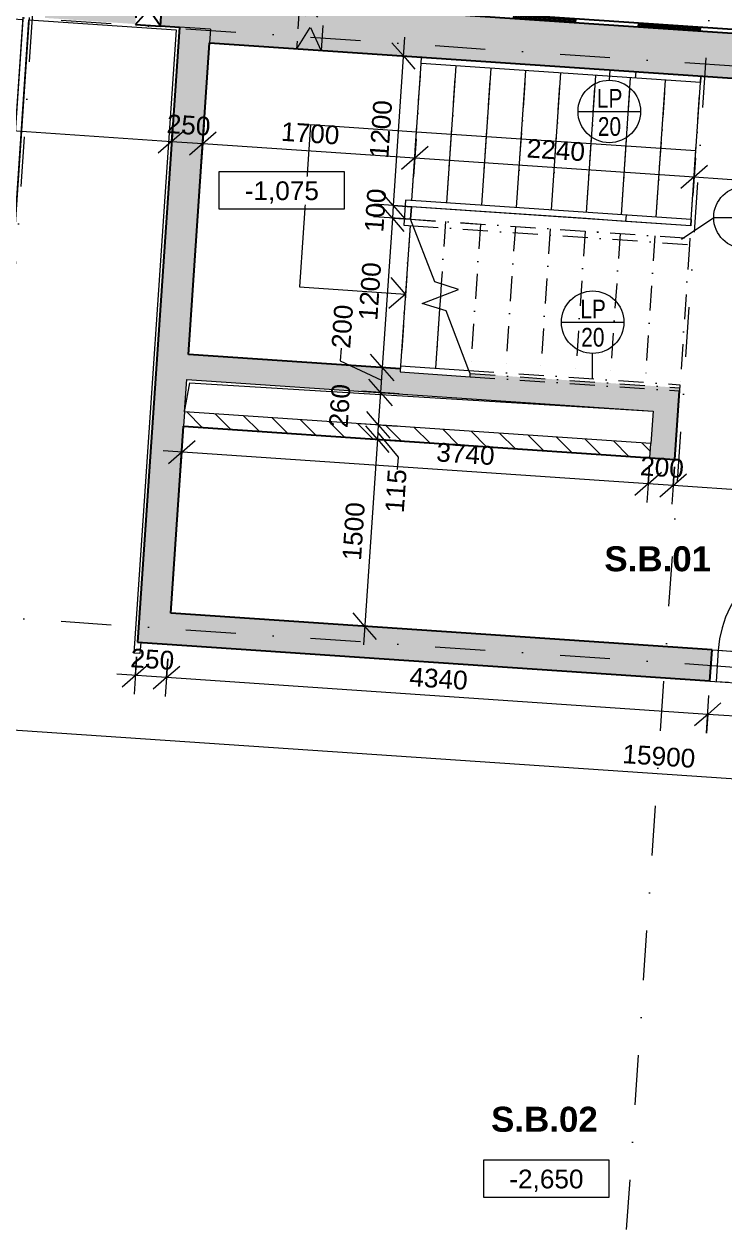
# Model space of a CAD drawing. Header units: millimetres. Extents: x -45523 to 44975, y -3459 to 74573.
# Drawn here: x 5468 to 11066, y 45626 to 55308 of the extents above; entities that cross this region are included whole.
import ezdxf

# ---------------------------------------------------------------- set-up
doc = ezdxf.new("R2010")
doc.units = ezdxf.units.MM
for name, pattern in [('HA_Dash_3mm-S1mm', [300, 200, -100]), ('HA_DashDot_10mm-S3mm', [1000, 400, -300, 0, -300]), ('HA_DashDot_2_2mm-S0_6mm', [220, 100, -60, 0, -60]), ('HA_DashDot_4mm-S1mm', [400, 200, -100, 0, -100])]:
    doc.linetypes.add(name, pattern=pattern)
for name, color, linetype, lineweight in [('A-____-____-DIMS', 9, 'Continuous', 5), ('A-____-____-DIMS-100', 9, 'Continuous', 5), ('A-AREA-____-IDEN', 9, 'Continuous', 9), ('A-DETL-GENF-OTLN', 9, 'Continuous', 9), ('A-DOOR-____-MCUT', 9, 'HA_DashDot_2_2mm-S0_6mm', 9), ('A-DOOR-____-OTLN', 9, 'Continuous', 9), ('A-DOOR-FRAM-MCUT', 9, 'Continuous', 9), ('A-FLOR-HRAL-IDEN', 9, 'Continuous', 9), ('A-FLOR-HRAL-MBND', 9, 'HA_DashDot_4mm-S1mm', 9), ('A-FLOR-HRAL-OTLN', 9, 'Continuous', 9), ('A-GENM-____-HDLN', 9, 'HA_Dash_3mm-S1mm', 9), ('A-GENM-____-MCUT', 9, 'HA_Dash_3mm-S1mm', 25), ('A-GENM-____-OTLN', 9, 'Continuous', 9), ('A-WALL-____-MCUT', 9, 'Continuous', 9), ('A-WALL-____-PATT', 9, 'Continuous', 25), ('C-PRKG-____-OTLN', 9, 'Continuous', 9), ('G-____-____-DIMS', 9, 'Continuous', 5), ('I-WALL-____-MCUT', 9, 'Continuous', 25), ('S-GRID-____-OTLN', 9, 'Continuous', 5), ('S-STRS-____-MBND', 9, 'HA_DashDot_4mm-S1mm', 9), ('S-STRS-____-OTLN', 9, 'Continuous', 9)]:
    doc.layers.add(name, color=color, linetype=linetype, lineweight=lineweight)
doc.styles.add('Arial_2', font='arial.ttf', dxfattribs={"height": 150})
doc.styles.add('Arial_3', font='arial.ttf', dxfattribs={"width": 0.8, "height": 150})
doc.styles.add('Arial_B', font='arialbd.ttf', dxfattribs={"height": 200})
doc.dimstyles.new('Inner_Dimensions', dxfattribs={"dimscale": 304.8, "dimtxt": 153.03891, "dimasz": 0.656168, "dimexe": 0.492126, "dimexo": 0.0625, "dimgap": 0.065617, "dimtad": 1, "dimdec": 0, "dimzin": 0, "dimdsep": 46, "dimtxsty": 'Arial_2', "dimblk1": 'OBLIQUE', "dimblk2": 'OBLIQUE', "dimsah": 1, "dimcen": 0.09, "dimdle": 0.492126, "dimazin": 0, "dimtfac": 1, "dimtdec": 4, "dimtix": 1, "dimtmove": 0, "dimatfit": 3, "dimfxl": 0.492126, "dimfxlon": 1, "dimtvp": 1, "dimtolj": 1, "dimtzin": 0, "dimlwd": 9, "dimlwe": 9, "dimarcsym": 2})
doc.dimstyles.new('Inner_Dimensions_1', dxfattribs={"dimscale": 304.8, "dimtxt": 153.03891, "dimasz": 0.656168, "dimexe": 0.492126, "dimexo": 0.0625, "dimgap": 0.065617, "dimtad": 1, "dimdec": 0, "dimzin": 0, "dimdsep": 46, "dimtxsty": 'Arial_2', "dimblk1": 'OBLIQUE', "dimblk2": 'OBLIQUE', "dimsah": 1, "dimcen": 0.09, "dimdle": 0.492126, "dimazin": 0, "dimtfac": 1, "dimtdec": 4, "dimtix": 1, "dimtmove": 1, "dimatfit": 3, "dimfxl": 0.492126, "dimfxlon": 1, "dimtvp": 1, "dimtolj": 1, "dimtzin": 0, "dimlwd": 9, "dimlwe": 9, "dimarcsym": 2})
doc.dimstyles.new('Inner_Dimensions_2', dxfattribs={"dimscale": 304.8, "dimtxt": 153.03891, "dimasz": 0.656168, "dimexe": 0.492126, "dimexo": 0.0625, "dimgap": 0.065617, "dimtad": 1, "dimdec": 0, "dimzin": 0, "dimdsep": 46, "dimtxsty": 'Arial_2', "dimblk1": 'OBLIQUE', "dimblk2": 'OBLIQUE', "dimsah": 1, "dimcen": 0.09, "dimdle": 0.492126, "dimazin": 0, "dimtfac": 1, "dimtdec": 4, "dimtix": 1, "dimtmove": 2, "dimatfit": 3, "dimfxl": 0.492126, "dimfxlon": 1, "dimtvp": 1, "dimtolj": 1, "dimtzin": 0, "dimlwd": 9, "dimlwe": 9, "dimarcsym": 2})
doc.dimstyles.new('Inner_Dimensions_3', dxfattribs={"dimscale": 304.8, "dimtxt": 153.03891, "dimasz": 0.656168, "dimexe": 0.492126, "dimexo": 0.0625, "dimgap": 0.065617, "dimtad": 1, "dimdec": 0, "dimzin": 0, "dimdsep": 46, "dimtxsty": 'Arial_2', "dimblk1": 'OBLIQUE', "dimblk2": 'OBLIQUE', "dimsah": 1, "dimcen": 0.09, "dimdle": 0.492126, "dimazin": 0, "dimtfac": 1, "dimtdec": 4, "dimtix": 1, "dimtmove": 0, "dimatfit": 3, "dimfxl": 0.492126, "dimfxlon": 1, "dimtvp": 1, "dimtolj": 1, "dimtzin": 0, "dimlwd": 9, "dimlwe": 9, "dimarcsym": 2})

# ---------------------------------------------------------------- blocks, each defined once
blk = doc.blocks.new('HA_PA_Perpendicular_SingleStall - Generic-V6-1PP_GARAZ')
at = {"layer": 'C-PRKG-____-OTLN', "lineweight": 5}
for p, q in [((-25, 0), (-25, -4330.5)), ((25, -25), (2475, -25)), ((25, -5025), (25, -25)), ((2475, -25), (2475, -5025)), ((2525, -5.5), (2525, -5025)), ((-25, -4930.5), (-25, -5025)), ((-25, -5025), (25, -5025)), ((2525, -5025), (2475, -5025))]:
    blk.add_line(p, q, dxfattribs=at)
blk = doc.blocks.new('HA_PA_Perpendicular_SingleStall - Generic-1377502-1PP_GARAZ')
at = {"layer": 'C-PRKG-____-OTLN', "lineweight": 5}
for p, q in [((-25, -5.5), (-25, -5025)), ((25, -25), (1205, -25)), ((25, -5025), (25, -25)), ((1205, -25), (1205, -5025)), ((1255, -4935), (1255, -5025)), ((-25, -5025), (25, -5025)), ((1255, -5025), (1205, -5025))]:
    blk.add_line(p, q, dxfattribs=at)
blk = doc.blocks.new('HA_DR_Single_Swing_Solid - In_900x2100_SKLEP_CIP-2273795-1PP_GARAZ')
at = {"layer": 'A-DOOR-____-MCUT'}
for p, q in [((-450, 125), (450, 125)), ((-450, -125), (450, -125))]:
    blk.add_line(p, q, dxfattribs=at)
at = {"layer": 'A-DOOR-____-OTLN', "lineweight": 5}
blk.add_line((450, 1025), (450, 125), dxfattribs=at)
at = {"layer": 'A-DOOR-____-OTLN'}
for p, q in [((-500, 125), (500, 125)), ((-500, -125), (500, -125))]:
    blk.add_line(p, q, dxfattribs=at)
at = {"layer": 'A-DOOR-____-OTLN', "lineweight": 5}
blk.add_arc((450, 125), 900, 90, 180, dxfattribs=at)
at = {"layer": 'A-DOOR-FRAM-MCUT'}
for p, q in [((-450, 125), (-450, -125)), ((450, -125), (450, 125))]:
    blk.add_line(p, q, dxfattribs=at)
blk = doc.blocks.new('HA_GM_Shaft_Rectangle - Default-2321896-1PP_GARAZ')
at = {"layer": 'A-DETL-GENF-OTLN'}
for p, q in [((26, -26), (3740, 0)), ((0, -260), (26, -26))]:
    blk.add_line(p, q, dxfattribs=at)
at = {"layer": 'A-GENM-____-OTLN'}
for p, q in [((0, -260), (0, 0)), ((0, 0), (3740, 0)), ((3740, 0), (3740, -260)), ((3740, -260), (0, -260))]:
    blk.add_line(p, q, dxfattribs=at)
blk = doc.blocks.new('Top Rail Type - Top Rail_Internal_-1408601-1PP_GARAZ')
at = {"layer": 'A-FLOR-HRAL-OTLN'}
for p, q in [((10360.4, 54876.7), (10363.8, 54926.6)), ((10882.6, 54891.4), (10879.2, 54841.5))]:
    blk.add_line(p, q, dxfattribs=at)
blk = doc.blocks.new('Top Rail Type - Top Rail_Internal_-V17-1PP_GARAZ')
at = {"layer": 'A-FLOR-HRAL-OTLN'}
for p, q in [((8644.4, 54993.2), (8647.7, 55043.1)), ((10882.6, 54891.4), (8647.7, 55043.1)), ((10879.2, 54841.5), (8644.4, 54993.2)), ((10879.2, 54841.5), (10882.6, 54891.4))]:
    blk.add_line(p, q, dxfattribs=at)
blk = doc.blocks.new('Top Rail Type - Top Rail_Internal_-1408617-1PP_GARAZ')
at = {"layer": 'A-FLOR-HRAL-OTLN'}
for p, q in [((10282.6, 53730.2), (10286, 53780.1)), ((10804.8, 53744.8), (10801.4, 53695))]:
    blk.add_line(p, q, dxfattribs=at)
blk = doc.blocks.new('Top Rail Type - Top Rail_Internal_-V18-1PP_GARAZ')
at = {"layer": 'A-FLOR-HRAL-MBND'}
for p, q in [((8559.9, 53746.1), (10794.6, 53594.4)), ((8579.8, 53694.6), (10791.2, 53544.5)), ((10794.6, 53594.4), (10791.2, 53544.5))]:
    blk.add_line(p, q, dxfattribs=at)
at = {"layer": 'A-FLOR-HRAL-OTLN'}
for p, q in [((8519.6, 53899.9), (8506, 53699.6)), ((8644.4, 53891.5), (8519.6, 53899.9)), ((8566.1, 53846.7), (8559.3, 53746.1)), ((8641, 53841.6), (8566.1, 53846.7)), ((10801.4, 53695), (8641, 53841.6)), ((10804.8, 53744.8), (8644.4, 53891.5)), ((8559.3, 53746.1), (8559.9, 53746.1)), ((10801.4, 53695), (10804.8, 53744.8)), ((8506, 53699.6), (8579.8, 53694.6))]:
    blk.add_line(p, q, dxfattribs=at)
blk = doc.blocks.new('Top Rail Type - Top Rail_Internal_-2229680-1PP_GARAZ')
at = {"layer": 'A-FLOR-HRAL-MBND'}
for p, q in [((9026.8, 52537.1), (10715, 52422.5)), ((9035.1, 52486.4), (10711.7, 52372.6)), ((10715, 52422.5), (10711.7, 52372.6))]:
    blk.add_line(p, q, dxfattribs=at)
at = {"layer": 'A-FLOR-HRAL-OTLN'}
for p, q in [((8480.2, 52574.2), (8476.8, 52524.3)), ((8480.2, 52574.2), (9026.8, 52537.1)), ((8476.8, 52524.3), (9035.1, 52486.4)), ((9036.8, 52511.3), (9026.8, 52537.1)), ((9035.1, 52486.4), (9036.8, 52511.3))]:
    blk.add_line(p, q, dxfattribs=at)
blk = doc.blocks.new('HA_GM_Opening_Circle_WallBased - Default-2291619-1PP_GARAZ')
at = {"layer": 'A-GENM-____-MCUT'}
for p, q in [((225, 127.7), (25, 127.7)), ((25, 127.7), (25, -125.8)), ((225, 127.7), (25, -125.8)), ((25, 127.7), (225, -125.8)), ((225, -125.8), (225, 127.7)), ((25, -125.8), (225, -125.8))]:
    blk.add_line(p, q, dxfattribs=at)
blk = doc.blocks.new('HA_GM_Opening_Circle_WallBased - Default-2291717-1PP_GARAZ')
at = {"layer": 'A-GENM-____-HDLN'}
for p, q in [((25, 180), (25, -180)), ((27.4, 180), (221.3, -180)), ((222.6, 180), (28.7, -180)), ((225, -180), (225, 180))]:
    blk.add_line(p, q, dxfattribs=at)
blk = doc.blocks.new('Spot Elevations - Generic-448778-1PP_GARAZ')
at = {"layer": 'G-____-____-DIMS', "lineweight": 9}
for p, q in [((-5, 0), (-5, 3)), ((-5, 3), (5, 3)), ((5, 3), (5, 0)), ((5, 0), (-5, 0))]:
    blk.add_line(p, q, dxfattribs=at)
blk = doc.blocks.new('DIMBLOCK393-1PP_GARAZ')
at = {"layer": 'A-____-____-DIMS-100', "lineweight": 9}
for p, q in [((-2760.6, 55158.7), (-2780.9, 54859.4)), ((-2770.8, 55009), (-2760.6, 55158.7)), ((-2770.8, 55009), (-2664.2, 55102)), ((-2770.8, 55009), (-2877.3, 54916)), ((-2770.8, 55009), (6647.6, 54369.8)), ((6657.7, 54519.4), (6637.4, 54220.1)), ((6647.6, 54369.8), (6657.7, 54519.4)), ((6647.6, 54369.8), (6754.1, 54462.8)), ((6647.6, 54369.8), (6541, 54276.8))]:
    blk.add_line(p, q, dxfattribs=at)
at = {"layer": 'A-____-____-DIMS-100', "color": 0, "lineweight": 9, "insert": (1722.7, 54919.3), "char_height": 150, "width": 553.765, "attachment_point": 1, "rotation": 356.11727, "line_spacing_factor": 0.941778, "style": 'Arial_2'}
blk.add_mtext('9440', dxfattribs=at)
blk = doc.blocks.new('_Oblique')
at = {"color": 0, "linetype": 'ByBlock', "lineweight": -2}
blk.add_line((-0.5, -0.5), (0.5, 0.5), dxfattribs=at)
blk = doc.blocks.new('DIMBLOCK394-1PP_GARAZ')
at = {"layer": 'A-____-____-DIMS-100', "lineweight": 9}
for p, q in [((6657.7, 54519.4), (6637.4, 54220.1)), ((6647.6, 54369.8), (6657.7, 54519.4)), ((6647.6, 54369.8), (6754.1, 54462.8)), ((6907.1, 54502.5), (6886.8, 54203.2)), ((6897, 54352.9), (6907.1, 54502.5)), ((6897, 54352.9), (7003.5, 54445.9)), ((6647.6, 54369.8), (6541, 54276.8)), ((6647.6, 54369.8), (6897, 54352.9)), ((6897, 54352.9), (6790.4, 54259.9))]:
    blk.add_line(p, q, dxfattribs=at)
at = {"layer": 'A-____-____-DIMS-100', "color": 0, "lineweight": 9, "insert": (6614.2, 54587.3), "char_height": 150, "width": 415.324, "attachment_point": 1, "rotation": 356.11727, "line_spacing_factor": 0.941778, "style": 'Arial_2'}
blk.add_mtext('250', dxfattribs=at)
blk = doc.blocks.new('DIMBLOCK395-1PP_GARAZ')
at = {"layer": 'A-____-____-DIMS-100', "lineweight": 9}
for p, q in [((6907.1, 54502.5), (6886.8, 54203.2)), ((6897, 54352.9), (6907.1, 54502.5)), ((6897, 54352.9), (7003.5, 54445.9)), ((6897, 54352.9), (6790.4, 54259.9)), ((6897, 54352.9), (8593.1, 54237.7)), ((8603.2, 54387.4), (8582.9, 54088.1)), ((8593.1, 54237.7), (8603.2, 54387.4)), ((8593.1, 54237.7), (8699.6, 54330.7)), ((8593.1, 54237.7), (8486.5, 54144.7))]:
    blk.add_line(p, q, dxfattribs=at)
at = {"layer": 'A-____-____-DIMS-100', "color": 0, "lineweight": 9, "insert": (7529.4, 54525.2), "char_height": 150, "width": 553.765, "attachment_point": 1, "rotation": 356.11727, "line_spacing_factor": 0.941778, "style": 'Arial_2'}
blk.add_mtext('1700', dxfattribs=at)
blk = doc.blocks.new('DIMBLOCK396-1PP_GARAZ')
at = {"layer": 'A-____-____-DIMS-100', "lineweight": 9}
for p, q in [((8603.2, 54387.4), (8582.9, 54088.1)), ((8593.1, 54237.7), (8603.2, 54387.4)), ((8593.1, 54237.7), (8699.6, 54330.7)), ((8593.1, 54237.7), (8486.5, 54144.7)), ((8593.1, 54237.7), (10827.9, 54086.1)), ((10838.1, 54235.7), (10817.8, 53936.4)), ((10827.9, 54086.1), (10838.1, 54235.7)), ((10827.9, 54086.1), (10934.5, 54179.1)), ((10827.9, 54086.1), (10721.4, 53993.1))]:
    blk.add_line(p, q, dxfattribs=at)
at = {"layer": 'A-____-____-DIMS-100', "color": 0, "lineweight": 9, "insert": (9494.9, 54391.8), "char_height": 150, "width": 553.765, "attachment_point": 1, "rotation": 356.11727, "line_spacing_factor": 0.941778, "style": 'Arial_2'}
blk.add_mtext('2240', dxfattribs=at)
blk = doc.blocks.new('DIMBLOCK397-1PP_GARAZ')
at = {"layer": 'A-____-____-DIMS-100', "lineweight": 9}
for p, q in [((10838.1, 54235.7), (10817.8, 53936.4)), ((10827.9, 54086.1), (10838.1, 54235.7)), ((10827.9, 54086.1), (10934.5, 54179.1)), ((10827.9, 54086.1), (10721.4, 53993.1)), ((10827.9, 54086.1), (12623.8, 53964.2)), ((12634, 54113.8), (12613.7, 53814.5)), ((12623.8, 53964.2), (12634, 54113.8)), ((12623.8, 53964.2), (12730.4, 54057.2)), ((12623.8, 53964.2), (12517.3, 53871.2))]:
    blk.add_line(p, q, dxfattribs=at)
at = {"layer": 'A-____-____-DIMS-100', "color": 0, "lineweight": 9, "insert": (11510.2, 54255), "char_height": 150, "width": 553.765, "attachment_point": 1, "rotation": 356.11727, "line_spacing_factor": 0.941778, "style": 'Arial_2'}
blk.add_mtext('1800', dxfattribs=at)
blk = doc.blocks.new('DIMBLOCK422-1PP_GARAZ')
at = {"layer": 'A-____-____-DIMS-100', "lineweight": 9}
for p, q in [((2612.7, 49998), (2592.4, 49698.7)), ((2602.5, 49848.3), (2612.7, 49998)), ((2602.5, 49848.3), (2709.1, 49941.3)), ((2602.5, 49848.3), (2496, 49755.3)), ((2602.5, 49848.3), (18466, 48771.7)), ((18476.2, 48921.3), (18455.9, 48622)), ((18466, 48771.7), (18476.2, 48921.3)), ((18466, 48771.7), (18572.6, 48864.7)), ((18466, 48771.7), (18359.5, 48678.7))]:
    blk.add_line(p, q, dxfattribs=at)
at = {"layer": 'A-____-____-DIMS-100', "color": 0, "lineweight": 9, "insert": (10261.1, 49543.8), "char_height": 150, "width": 692.207, "attachment_point": 1, "rotation": 356.11727, "line_spacing_factor": 0.941778, "style": 'Arial_2'}
blk.add_mtext('15900', dxfattribs=at)
blk = doc.blocks.new('DIMBLOCK425-1PP_GARAZ')
at = {"layer": 'A-____-____-DIMS-100', "lineweight": 9}
for p, q in [((8512, 55203), (8420.6, 53856.5)), ((8501.8, 55053.4), (8408.8, 55159.9)), ((8651.5, 55043.2), (8352.2, 55063.5)), ((8501.8, 55053.4), (8594.8, 54946.8)), ((8501.8, 55053.4), (8651.5, 55043.2)), ((8420.6, 53856.5), (8327.6, 53963.1)), ((8570.2, 53846.4), (8270.9, 53866.7)), ((8420.6, 53856.5), (8513.6, 53750)), ((8420.6, 53856.5), (8570.2, 53846.4))]:
    blk.add_line(p, q, dxfattribs=at)
at = {"layer": 'A-____-____-DIMS-100', "color": 0, "lineweight": 9, "insert": (8231.3, 54239.3), "char_height": 150, "width": 553.765, "attachment_point": 1, "rotation": 86.11727, "line_spacing_factor": 0.941778, "style": 'Arial_2'}
blk.add_mtext('1200', dxfattribs=at)
blk = doc.blocks.new('DIMBLOCK426-1PP_GARAZ')
at = {"layer": 'A-____-____-DIMS-100', "lineweight": 9}
for p, q in [((8420.6, 53856.5), (8327.6, 53963.1)), ((8570.2, 53846.4), (8270.9, 53866.7)), ((8413.8, 53756.4), (8320.8, 53862.9)), ((8420.6, 53856.5), (8413.8, 53756.4)), ((8420.6, 53856.5), (8513.6, 53750)), ((8420.6, 53856.5), (8570.2, 53846.4)), ((8563.4, 53746.2), (8264.1, 53766.5)), ((8413.8, 53756.4), (8506.8, 53649.8)), ((8413.8, 53756.4), (8563.4, 53746.2))]:
    blk.add_line(p, q, dxfattribs=at)
at = {"layer": 'A-____-____-DIMS-100', "color": 0, "lineweight": 9, "insert": (8191.2, 53648.3), "char_height": 150, "width": 415.324, "attachment_point": 1, "rotation": 86.11727, "line_spacing_factor": 0.941778, "style": 'Arial_2'}
blk.add_mtext('100', dxfattribs=at)
blk = doc.blocks.new('DIMBLOCK427-1PP_GARAZ')
at = {"layer": 'A-____-____-DIMS-100', "lineweight": 9}
for p, q in [((8413.8, 53756.4), (8320.8, 53862.9)), ((8563.4, 53746.2), (8264.1, 53766.5)), ((8413.8, 53756.4), (8332.5, 52559.1)), ((8413.8, 53756.4), (8506.8, 53649.8)), ((8413.8, 53756.4), (8563.4, 53746.2)), ((8332.5, 52559.1), (8239.5, 52665.7)), ((8482.2, 52549), (8182.9, 52569.3)), ((8332.5, 52559.1), (8425.5, 52452.6)), ((8332.5, 52559.1), (8482.2, 52549))]:
    blk.add_line(p, q, dxfattribs=at)
at = {"layer": 'A-____-____-DIMS-100', "color": 0, "lineweight": 9, "insert": (8143.3, 52942.1), "char_height": 150, "width": 553.765, "attachment_point": 1, "rotation": 86.11727, "line_spacing_factor": 0.941778, "style": 'Arial_2'}
blk.add_mtext('1200', dxfattribs=at)
blk = doc.blocks.new('DIMBLOCK428-1PP_GARAZ')
at = {"layer": 'A-____-____-DIMS-100', "lineweight": 9}
for p, q in [((8003.2, 52713.9), (7996.5, 52614.2)), ((7996.5, 52614.2), (8325.8, 52459.4)), ((8332.5, 52559.1), (8239.5, 52665.7)), ((8482.2, 52549), (8182.9, 52569.3)), ((8332.5, 52559.1), (8319, 52359.6)), ((8332.5, 52559.1), (8425.5, 52452.6)), ((8332.5, 52559.1), (8482.2, 52549)), ((8319, 52359.6), (8226, 52466.1)), ((8468.6, 52349.4), (8169.3, 52369.7)), ((8319, 52359.6), (8412, 52253)), ((8319, 52359.6), (8468.6, 52349.4))]:
    blk.add_line(p, q, dxfattribs=at)
at = {"layer": 'A-____-____-DIMS-100', "color": 0, "lineweight": 9, "insert": (7926.4, 52719.1), "char_height": 150, "width": 415.324, "attachment_point": 1, "rotation": 86.11727, "line_spacing_factor": 0.941778, "style": 'Arial_2'}
blk.add_mtext('200', dxfattribs=at)
blk = doc.blocks.new('DIMBLOCK429-1PP_GARAZ')
at = {"layer": 'A-____-____-DIMS-100', "lineweight": 9}
for p, q in [((8319, 52359.6), (8226, 52466.1)), ((8468.6, 52349.4), (8169.3, 52369.7)), ((8319, 52359.6), (8301.4, 52100.2)), ((8319, 52359.6), (8412, 52253)), ((8319, 52359.6), (8468.6, 52349.4)), ((8301.4, 52100.2), (8208.4, 52206.7)), ((8451, 52090), (8151.7, 52110.3)), ((8301.4, 52100.2), (8394.4, 51993.6)), ((8301.4, 52100.2), (8451, 52090))]:
    blk.add_line(p, q, dxfattribs=at)
at = {"layer": 'A-____-____-DIMS-100', "color": 0, "lineweight": 9, "insert": (7905.9, 52083.9), "char_height": 150, "width": 415.324, "attachment_point": 1, "rotation": 86.11727, "line_spacing_factor": 0.941778, "style": 'Arial_2'}
blk.add_mtext('260', dxfattribs=at)
blk = doc.blocks.new('DIMBLOCK430-1PP_GARAZ')
at = {"layer": 'A-____-____-DIMS-100', "lineweight": 9}
for p, q in [((8301.4, 52100.2), (8208.4, 52206.7)), ((8451, 52090), (8151.7, 52110.3)), ((8293.6, 51985.4), (8200.6, 52092)), ((8301.4, 52100.2), (8293.6, 51985.4)), ((8301.4, 52100.2), (8394.4, 51993.6)), ((8301.4, 52100.2), (8451, 52090)), ((8443.3, 51975.3), (8143.9, 51995.6)), ((8462, 51842.5), (8297.5, 52042.8)), ((8293.6, 51985.4), (8386.6, 51878.9)), ((8293.6, 51985.4), (8443.3, 51975.3)), ((8455.2, 51742.7), (8462, 51842.5))]:
    blk.add_line(p, q, dxfattribs=at)
at = {"layer": 'A-____-____-DIMS-100', "color": 0, "lineweight": 9, "insert": (8355, 51402.6), "char_height": 150, "width": 415.324, "attachment_point": 1, "rotation": 86.11727, "line_spacing_factor": 0.941778, "style": 'Arial_2'}
blk.add_mtext('115', dxfattribs=at)
blk = doc.blocks.new('DIMBLOCK431-1PP_GARAZ')
at = {"layer": 'A-____-____-DIMS-100', "lineweight": 9}
for p, q in [((8293.6, 51985.4), (8200.6, 52092)), ((8443.3, 51975.3), (8143.9, 51995.6)), ((8293.6, 51985.4), (8181.9, 50339.2)), ((8293.6, 51985.4), (8386.6, 51878.9)), ((8293.6, 51985.4), (8443.3, 51975.3)), ((8192, 50488.9), (8099, 50595.4)), ((8341.7, 50478.7), (8042.4, 50499)), ((8192, 50488.9), (8285, 50382.3)), ((8192, 50488.9), (8341.7, 50478.7))]:
    blk.add_line(p, q, dxfattribs=at)
at = {"layer": 'A-____-____-DIMS-100', "color": 0, "lineweight": 9, "insert": (8012.9, 51021.5), "char_height": 150, "width": 553.765, "attachment_point": 1, "rotation": 86.11727, "line_spacing_factor": 0.941778, "style": 'Arial_2'}
blk.add_mtext('1500', dxfattribs=at)
blk = doc.blocks.new('DIMBLOCK434-1PP_GARAZ')
at = {"layer": 'A-____-____-DIMS-100', "lineweight": 9}
for p, q in [((10670.4, 51765.4), (10650.1, 51466.1)), ((10660.3, 51615.8), (10670.4, 51765.4)), ((10660.3, 51615.8), (10766.8, 51708.8)), ((10660.3, 51615.8), (10553.7, 51522.8)), ((12456.2, 51493.9), (10660.3, 51615.8)), ((12466.3, 51643.5), (12446, 51344.2)), ((12456.2, 51493.9), (12466.3, 51643.5)), ((12456.2, 51493.9), (12562.7, 51586.9)), ((12456.2, 51493.9), (12349.6, 51400.9))]:
    blk.add_line(p, q, dxfattribs=at)
at = {"layer": 'A-____-____-DIMS-100', "color": 0, "lineweight": 9, "insert": (11342.6, 51784.7), "char_height": 150, "width": 553.765, "attachment_point": 1, "rotation": 356.11727, "line_spacing_factor": 0.941778, "style": 'Arial_2'}
blk.add_mtext('1800', dxfattribs=at)
blk = doc.blocks.new('DIMBLOCK435-1PP_GARAZ')
at = {"layer": 'A-____-____-DIMS-100', "lineweight": 9}
for p, q in [((10470.9, 51779), (10450.6, 51479.7)), ((10460.7, 51629.3), (10470.9, 51779)), ((10460.7, 51629.3), (10567.3, 51722.3)), ((10670.4, 51765.4), (10650.1, 51466.1)), ((10660.3, 51615.8), (10670.4, 51765.4)), ((10660.3, 51615.8), (10766.8, 51708.8)), ((10460.7, 51629.3), (10354.2, 51536.3)), ((10660.3, 51615.8), (10460.7, 51629.3)), ((10660.3, 51615.8), (10553.7, 51522.8))]:
    blk.add_line(p, q, dxfattribs=at)
at = {"layer": 'A-____-____-DIMS-100', "color": 0, "lineweight": 9, "insert": (10402.4, 51848.5), "char_height": 150, "width": 415.324, "attachment_point": 1, "rotation": 356.11727, "line_spacing_factor": 0.941778, "style": 'Arial_2'}
blk.add_mtext('200', dxfattribs=at)
blk = doc.blocks.new('DIMBLOCK436-1PP_GARAZ')
at = {"layer": 'A-____-____-DIMS-100', "lineweight": 9}
for p, q in [((6719.2, 51732.9), (6739.5, 52032.2)), ((6729.3, 51882.6), (6835.9, 51975.6)), ((10460.7, 51629.3), (6579.7, 51892.7)), ((6729.3, 51882.6), (6622.8, 51789.6)), ((6729.3, 51882.6), (6719.2, 51732.9)), ((10470.9, 51779), (10450.6, 51479.7)), ((10460.7, 51629.3), (10470.9, 51779)), ((10460.7, 51629.3), (10567.3, 51722.3)), ((10460.7, 51629.3), (10354.2, 51536.3))]:
    blk.add_line(p, q, dxfattribs=at)
at = {"layer": 'A-____-____-DIMS-100', "color": 0, "lineweight": 9, "insert": (8771.6, 51959.2), "char_height": 150, "width": 553.765, "attachment_point": 1, "rotation": 356.11727, "line_spacing_factor": 0.941778, "style": 'Arial_2'}
blk.add_mtext('3740', dxfattribs=at)
blk = doc.blocks.new('DIMBLOCK451-1PP_GARAZ')
at = {"layer": 'A-____-____-DIMS-100', "lineweight": 9}
for p, q in [((10926.7, 49634.2), (10947, 49933.5)), ((10936.9, 49783.8), (11043.4, 49876.8)), ((11924.4, 49566.4), (11944.7, 49865.8)), ((10936.9, 49783.8), (10830.3, 49690.8)), ((10936.9, 49783.8), (10926.7, 49634.2)), ((11934.6, 49716.1), (10936.9, 49783.8)), ((11934.6, 49716.1), (12041.1, 49809.1)), ((11934.6, 49716.1), (11828, 49623.1)), ((11934.6, 49716.1), (11924.4, 49566.4))]:
    blk.add_line(p, q, dxfattribs=at)
at = {"layer": 'A-____-____-DIMS-100', "color": 0, "lineweight": 9, "insert": (11220.1, 49979.8), "char_height": 150, "width": 553.765, "attachment_point": 1, "rotation": 356.11727, "line_spacing_factor": 0.941778, "style": 'Arial_2'}
blk.add_mtext('1000', dxfattribs=at)
blk = doc.blocks.new('DIMBLOCK452-1PP_GARAZ')
at = {"layer": 'A-____-____-DIMS-100', "lineweight": 9}
for p, q in [((6617, 50227.4), (6596.7, 49928)), ((6606.8, 50077.7), (6617, 50227.4)), ((6606.8, 50077.7), (6713.4, 50170.7)), ((6606.8, 50077.7), (6500.3, 49984.7)), ((10936.9, 49783.8), (6606.8, 50077.7)), ((10926.7, 49634.2), (10947, 49933.5)), ((10936.9, 49783.8), (11043.4, 49876.8)), ((10936.9, 49783.8), (10830.3, 49690.8)), ((10936.9, 49783.8), (10926.7, 49634.2))]:
    blk.add_line(p, q, dxfattribs=at)
at = {"layer": 'A-____-____-DIMS-100', "color": 0, "lineweight": 9, "insert": (8556.2, 50160.6), "char_height": 150, "width": 553.765, "attachment_point": 1, "rotation": 356.11727, "line_spacing_factor": 0.941778, "style": 'Arial_2'}
blk.add_mtext('4340', dxfattribs=at)
blk = doc.blocks.new('DIMBLOCK453-1PP_GARAZ')
at = {"layer": 'A-____-____-DIMS-100', "lineweight": 9}
for p, q in [((6367.6, 50244.3), (6347.3, 49945)), ((6357.4, 50094.6), (6367.6, 50244.3)), ((6357.4, 50094.6), (6463.9, 50187.6)), ((6617, 50227.4), (6596.7, 49928)), ((6606.8, 50077.7), (6617, 50227.4)), ((6606.8, 50077.7), (6713.4, 50170.7)), ((6606.8, 50077.7), (6207.8, 50104.8)), ((6357.4, 50094.6), (6250.9, 50001.6)), ((6606.8, 50077.7), (6500.3, 49984.7))]:
    blk.add_line(p, q, dxfattribs=at)
at = {"layer": 'A-____-____-DIMS-100', "color": 0, "lineweight": 9, "insert": (6324, 50312.1), "char_height": 150, "width": 415.324, "attachment_point": 1, "rotation": 356.11727, "line_spacing_factor": 0.941778, "style": 'Arial_2'}
blk.add_mtext('250', dxfattribs=at)
blk = doc.blocks.new('HA_TAG_GM_Railings - Generic-2229991-1PP_GARAZ')
at = {"layer": 'A-FLOR-HRAL-IDEN'}
blk.add_line((-2.5, 0), (2.5, 0), dxfattribs=at)
blk.add_circle((0, 0), 2.5, dxfattribs=at)

msp = doc.modelspace()

# ---------------------------------------------------------------- hatches: boundary and pattern name
at = {"layer": 'A-WALL-____-PATT', "lineweight": 9}
h = msp.add_hatch(color=256, dxfattribs=at)
h.paths.add_polyline_path([(6959.1, 55268.3), (6976.1, 55517.8), (6574.4, 55545), (6557.5, 55295.6), (6709.7, 55285.3)])
h.paths.add_polyline_path([(6357.9, 55309.1), (6374.8, 55558.6), (5651.5, 55607.7), (5634.6, 55358.2), (6357.7, 55309.2)])
h.paths.add_polyline_path([(5435, 55371.8), (5452, 55621.2), (4608.9, 55678.4), (4592, 55429), (5434.7, 55371.8)])
h.paths.add_polyline_path([(4392.4, 55442.5), (4409.4, 55692), (-2691.7, 56173.9), (-2708.6, 55924.5), (4392.4, 55442.5)])
at = {"layer": 'A-WALL-____-PATT', "lineweight": 5}
h = msp.add_hatch(dxfattribs=at)
h.set_pattern_fill('FP_5', color=256, angle=-90, style=0, pattern_type=2)
h.set_pattern_definition([(266.117, (10881.6, 55282.8), (997.7, -67.72), []), (266.117, (10871.6, 55283.4), (997.7, -67.72), []), (266.117, (10861.7, 55284.1), (997.7, -67.72), []), (266.117, (10851.7, 55284.8), (997.7, -67.72), []), (266.117, (10841.7, 55285.5), (997.7, -67.72), []), (266.117, (10831.7, 55286.2), (997.7, -67.72), []), (266.117, (10821.7, 55286.8), (997.7, -67.72), []), (266.117, (10811.8, 55287.5), (997.7, -67.72), []), (266.117, (10801.8, 55288.2), (997.7, -67.72), []), (266.117, (10791.8, 55288.9), (997.7, -67.72), []), (266.117, (10781.8, 55289.5), (997.7, -67.72), []), (266.117, (10771.9, 55290.2), (997.7, -67.72), []), (266.117, (10761.9, 55290.9), (997.7, -67.72), []), (266.117, (10751.9, 55291.6), (997.7, -67.72), []), (266.117, (10741.9, 55292.2), (997.7, -67.72), []), (266.117, (10731.9, 55292.9), (997.7, -67.72), []), (266.117, (10722, 55293.6), (997.7, -67.72), []), (266.117, (10712, 55294.3), (997.7, -67.72), []), (266.117, (10702, 55295), (997.7, -67.72), []), (266.117, (10692, 55295.6), (997.7, -67.72), []), (266.117, (10682.1, 55296.3), (997.7, -67.72), []), (266.117, (10672.1, 55297), (997.7, -67.72), []), (266.117, (10662.1, 55297.7), (997.7, -67.72), []), (266.117, (10652.1, 55298.3), (997.7, -67.72), []), (266.117, (10642.2, 55299), (997.7, -67.72), []), (266.117, (10632.2, 55299.7), (997.7, -67.72), []), (266.117, (10622.2, 55300.4), (997.7, -67.72), []), (266.117, (10612.2, 55301.1), (997.7, -67.72), []), (266.117, (10602.2, 55301.7), (997.7, -67.72), []), (266.117, (10592.3, 55302.4), (997.7, -67.72), []), (266.117, (10582.3, 55303.1), (997.7, -67.72), []), (266.117, (10572.3, 55303.8), (997.7, -67.72), []), (266.117, (10562.3, 55304.4), (997.7, -67.72), []), (266.117, (10552.4, 55305.1), (997.7, -67.72), []), (266.117, (10542.4, 55305.8), (997.7, -67.72), []), (266.117, (10532.4, 55306.5), (997.7, -67.72), []), (266.117, (10522.4, 55307.1), (997.7, -67.72), []), (266.117, (10512.5, 55307.8), (997.7, -67.72), []), (266.117, (10502.5, 55308.5), (997.7, -67.72), []), (266.117, (10492.5, 55309.2), (997.7, -67.72), []), (266.117, (10482.5, 55309.9), (997.7, -67.72), []), (266.117, (10472.5, 55310.5), (997.7, -67.72), []), (266.117, (10462.6, 55311.2), (997.7, -67.72), []), (266.117, (10452.6, 55311.9), (997.7, -67.72), []), (266.117, (10442.6, 55312.6), (997.7, -67.72), []), (266.117, (10432.6, 55313.2), (997.7, -67.72), []), (266.117, (10422.7, 55313.9), (997.7, -67.72), []), (266.117, (10412.7, 55314.6), (997.7, -67.72), []), (266.117, (10402.7, 55315.3), (997.7, -67.72), []), (266.117, (10392.7, 55315.9), (997.7, -67.72), []), (266.117, (10382.8, 55316.6), (997.7, -67.72), [])])
h.paths.add_polyline_path([(16030.2, 54903.3), (16032.3, 54933.2), (5731, 55632.3), (5728.9, 55602.4), (15659.4, 54928.4)])
at = {"layer": 'A-WALL-____-PATT', "lineweight": 9}
for points in [[(14808.6, 54625.3), (14833, 54984.5), (6976.1, 55517.8), (6951.7, 55158.6), (13458, 54717)], [(6625, 50344.7), (6959.1, 55268.3), (6709.7, 55285.3), (6375.5, 50361.6)], [(10699.8, 52198), (10713.3, 52397.5), (9031, 52511.3), (9035.1, 52486.4), (8476.8, 52524.3), (8478.5, 52549.2), (6782.4, 52664.3), (6768.8, 52464.8), (10500.3, 52211.5)], [(10674.4, 51823.9), (10699.8, 52198), (10500.3, 52211.5), (10474.9, 51837.4)]]:
    msp.add_hatch(color=256, dxfattribs=at).paths.add_polyline_path(points)
at = {"layer": 'A-WALL-____-PATT', "lineweight": 5}
h = msp.add_hatch(dxfattribs=at)
h.set_pattern_fill('FP_2', color=256, style=0, pattern_type=2)
h.set_pattern_definition([(135, (0, 0), (-106.066, -106.066), [])])
h.paths.add_polyline_path([(10474.9, 51837.4), (10482.7, 51952.1), (6751.2, 52205.4), (6743.5, 52090.7), (9055.2, 51933.8)])
at = {"layer": 'A-WALL-____-PATT', "lineweight": 9}
h = msp.add_hatch(color=256, dxfattribs=at)
h.paths.add_polyline_path([(14681.4, 49797.9), (14698.3, 50047.3), (11969.6, 50232.5), (11952.7, 49983.1), (13458, 49880.9)])
h.paths.add_polyline_path([(10955, 50050.8), (10971.9, 50300.2), (6641.9, 50594.1), (6625, 50344.7), (9055.2, 50179.7)])

# ---------------------------------------------------------------- linework, layer by layer
at = {"layer": 'A-FLOR-HRAL-IDEN'}
for p, q in [((10154.8, 54941.2), (10149.3, 54859.5)), ((10727.6, 53587.5), (10984.9, 53760.6)), ((10016.5, 52473.6), (10016.5, 52672.5))]:
    msp.add_line(p, q, dxfattribs=at)
at = {"layer": 'A-WALL-____-MCUT', "lineweight": 25}
for p, q in [((6557.5, 55295.6), (6709.7, 55285.3)), ((6951.7, 55158.6), (14808.6, 54625.3))]:
    msp.add_line(p, q, dxfattribs=at)
at = {"layer": 'A-WALL-____-MCUT'}
for p, q in [((6959.1, 55268.3), (6709.7, 55285.3)), ((6959.1, 55268.3), (6951.7, 55158.6)), ((6751.2, 52205.4), (6743.5, 52090.7)), ((10474.9, 51837.4), (10482.7, 51952.1))]:
    msp.add_line(p, q, dxfattribs=at)
at = {"layer": 'I-WALL-____-MCUT'}
for p, q in [((16032.3, 54933.2), (5731, 55632.3)), ((6574.4, 55545), (15439, 54943.4)), ((6709.7, 55285.3), (6375.5, 50361.6)), ((6782.4, 52664.3), (6951.7, 55158.6)), ((8478.5, 52549.2), (6782.4, 52664.3)), ((10674.4, 51823.9), (10711.6, 52372.5)), ((6641.9, 50594.1), (6743.5, 52090.7)), ((6743.5, 52090.7), (10674.4, 51823.9)), ((10971.9, 50300.2), (6641.9, 50594.1)), ((6375.5, 50361.6), (10955, 50050.8)), ((10955, 50050.8), (10971.9, 50300.2))]:
    msp.add_line(p, q, dxfattribs=at)
at = {"layer": 'S-GRID-____-OTLN', "linetype": 'HA_DashDot_10mm-S3mm', "lineweight": 9}
for p, q in [((4223.7, 36047.7), (5663.5, 57261.6)), ((9611.3, 35682), (11051.1, 56895.9)), ((-5211.9, 56084.4), (26730, 53916.5)), ((-5211.9, 51273.4), (26405, 49127.5))]:
    msp.add_line(p, q, dxfattribs=at)
at = {"layer": 'S-STRS-____-MBND'}
for p, q in [((8559.7, 53746.5), (10794.6, 53594.8)), ((8839.1, 53727.5), (8805.3, 53229)), ((8839.1, 53727.5), (8805.3, 53229)), ((9118.5, 53708.5), (9037.2, 52511.3)), ((9118.5, 53708.5), (9037.2, 52511.3)), ((9397.8, 53689.6), (9316.6, 52492.3)), ((9397.8, 53689.6), (9316.6, 52492.3)), ((9677.2, 53670.6), (9595.9, 52473.4)), ((9677.2, 53670.6), (9595.9, 52473.4)), ((9956.5, 53651.7), (9875.3, 52454.4)), ((9956.5, 53651.7), (9875.3, 52454.4)), ((10235.9, 53632.7), (10154.6, 52435.5)), ((10235.9, 53632.7), (10154.6, 52435.5)), ((10515.2, 53613.7), (10434, 52416.5)), ((10515.2, 53613.7), (10434, 52416.5)), ((10791.2, 53544.5), (10715, 52422.5)), ((10794.6, 53594.8), (10794.6, 53594.4)), ((8798.5, 53129), (8791.7, 53028.6)), ((8798.5, 53129), (8791.7, 53028.6)), ((9036.8, 52511.3), (10713.3, 52397.5))]:
    msp.add_line(p, q, dxfattribs=at)
at = {"layer": 'S-STRS-____-MBND', "linetype": 'Continuous', "lineweight": 5}
for p, q in [((8753.2, 53245.5), (8559.7, 53746.5)), ((8652.5, 53072.6), (8944, 53185.2)), ((8944, 53185.2), (8753.2, 53245.5)), ((8843.3, 53012.3), (8652.5, 53072.6)), ((9026.8, 52537.1), (8843.3, 53012.3))]:
    msp.add_line(p, q, dxfattribs=at)
at = {"layer": 'S-STRS-____-OTLN'}
for p, q in [((8569.9, 53896.5), (8644.4, 54993.2)), ((8849.3, 53877.6), (8923.7, 54974.2)), ((9128.6, 53858.6), (9203.1, 54955.3)), ((9408, 53839.6), (9482.4, 54936.3)), ((9687.4, 53820.7), (9761.8, 54917.4)), ((9966.7, 53801.7), (10041.1, 54898.4)), ((10246.1, 53782.8), (10320.5, 54879.4)), ((10525.4, 53763.8), (10599.9, 54860.5)), ((10804.8, 53744.8), (10879.2, 54841.5)), ((8559.7, 53746.5), (8566.5, 53846.2)), ((8845.9, 53827.3), (8566.5, 53846.2)), ((9125.2, 53808.3), (8845.9, 53827.3)), ((9404.6, 53789.4), (9125.2, 53808.3)), ((9683.9, 53770.4), (9404.6, 53789.4)), ((9963.3, 53751.4), (9683.9, 53770.4)), ((10242.7, 53732.5), (9963.3, 53751.4)), ((8556.3, 53696.2), (8480.2, 52574.2)), ((10522, 53713.5), (10242.7, 53732.5)), ((10801.4, 53694.6), (10522, 53713.5)), ((8805.3, 53229), (8798.5, 53129)), ((8791.7, 53028.6), (8759.5, 52555.2)), ((9031, 52511.7), (9036.8, 52511.3))]:
    msp.add_line(p, q, dxfattribs=at)
at = {"layer": 'S-STRS-____-OTLN', "linetype": 'HA_DashDot_4mm-S1mm'}
for p, q in [((8569.9, 53896.5), (8644.4, 54993.2)), ((8849.3, 53877.6), (8923.7, 54974.2)), ((9128.6, 53858.6), (9203.1, 54955.3)), ((9408, 53839.6), (9482.4, 54936.3)), ((9687.4, 53820.7), (9761.8, 54917.4)), ((9966.7, 53801.7), (10041.1, 54898.4)), ((10246.1, 53782.8), (10320.5, 54879.4)), ((10525.4, 53763.8), (10599.9, 54860.5)), ((10804.8, 53744.8), (10879.2, 54841.5)), ((8556.3, 53696.2), (8480.2, 52574.2)), ((8805.3, 53229), (8798.5, 53129)), ((8791.7, 53028.6), (8759.5, 52555.2))]:
    msp.add_line(p, q, dxfattribs=at)
at = {"layer": 'S-STRS-____-OTLN', "lineweight": 5}
for p, q in [((7759.1, 54502.4), (7671.1, 53205.4)), ((8607.1, 54444.9), (7759.1, 54502.4)), ((8886.5, 54425.9), (8607.1, 54444.9)), ((9165.9, 54406.9), (8886.5, 54425.9)), ((9445.2, 54388), (9165.9, 54406.9)), ((9724.6, 54369), (9445.2, 54388)), ((10003.9, 54350.1), (9724.6, 54369)), ((10283.3, 54331.1), (10003.9, 54350.1)), ((10562.6, 54312.1), (10283.3, 54331.1)), ((10842, 54293.2), (10562.6, 54312.1)), ((8519.1, 53147.8), (8402.9, 53281)), ((7671.1, 53205.4), (8519.1, 53147.8)), ((8519.1, 53147.8), (8385.9, 53031.6))]:
    msp.add_line(p, q, dxfattribs=at)

# ---------------------------------------------------------------- block references
at = {"layer": 'A-DOOR-____-OTLN', "rotation": 356.1172724189428}
msp.add_blockref('HA_DR_Single_Swing_Solid - In_900x2100_SKLEP_CIP-2273795-1PP_GARAZ', (11462.3, 50141.6), dxfattribs=at)
at = {"layer": 'A-FLOR-HRAL-IDEN', "xscale": 99.99999999999993, "yscale": 99.99999999999993, "zscale": 99.99999999999993}
for p in [(10149.3, 54609.5), (11234.9, 53760.6), (10016.5, 52922.5)]:
    msp.add_blockref('HA_TAG_GM_Railings - Generic-2229991-1PP_GARAZ', p, dxfattribs=at)
at = {"layer": 'A-FLOR-HRAL-OTLN'}
for name in ['Top Rail Type - Top Rail_Internal_-V17-1PP_GARAZ', 'Top Rail Type - Top Rail_Internal_-1408601-1PP_GARAZ', 'Top Rail Type - Top Rail_Internal_-V18-1PP_GARAZ', 'Top Rail Type - Top Rail_Internal_-1408617-1PP_GARAZ', 'Top Rail Type - Top Rail_Internal_-2229680-1PP_GARAZ']:
    msp.add_blockref(name, (0, 0), dxfattribs=at)
at = {"layer": 'A-GENM-____-OTLN', "linetype": 'HA_Dash_3mm-S1mm', "lineweight": 25, "rotation": 176.1172724189429}
msp.add_blockref('HA_GM_Opening_Circle_WallBased - Default-2291619-1PP_GARAZ', (6590.9, 55418.6), dxfattribs=at)
at = {"layer": 'A-GENM-____-OTLN', "linetype": 'HA_Dash_3mm-S1mm', "rotation": 176.1172724189429}
msp.add_blockref('HA_GM_Opening_Circle_WallBased - Default-2291717-1PP_GARAZ', (7884.2, 55275.7), dxfattribs=at)
at = {"layer": 'A-GENM-____-OTLN', "lineweight": 5, "rotation": 356.1172724189428}
msp.add_blockref('HA_GM_Shaft_Rectangle - Default-2321896-1PP_GARAZ', (6768.8, 52464.8), dxfattribs=at)
at = {"layer": 'C-PRKG-____-OTLN', "rotation": 356.1172724189433}
for name, p in [('HA_PA_Perpendicular_SingleStall - Generic-V6-1PP_GARAZ', (2988.3, 55537.8)), ('HA_PA_Perpendicular_SingleStall - Generic-1377502-1PP_GARAZ', (5482.5, 55368.6))]:
    msp.add_blockref(name, p, dxfattribs=at)
at = {"layer": 'G-____-____-DIMS', "lineweight": 9, "xscale": 99.99999999999993, "yscale": 99.99999999999993, "zscale": 99.99999999999993}
for p in [(7528.4, 53828), (9645.4, 45917.9)]:
    msp.add_blockref('Spot Elevations - Generic-448778-1PP_GARAZ', p, dxfattribs=at)

# ---------------------------------------------------------------- texts
at = {"layer": 'A-AREA-____-IDEN', "lineweight": 5, "char_height": 200, "width": 1058.227, "attachment_point": 1, "style": 'Arial_B'}
for s, insert in [('S.B.01', (10110.1, 51129.1)), ('S.B.02', (9203.5, 46643))]:
    msp.add_mtext(s, dxfattribs=dict(at, insert=insert))
at = {"layer": 'A-FLOR-HRAL-IDEN', "lineweight": 5, "char_height": 150, "attachment_point": 1, "style": 'Arial_3'}
for s, insert, width in [('LP', (10049.7, 54789.7), 250.126), ('20', (10057.7, 54564.2), 230.886), ('LP', (9916.9, 53102.7), 250.126), ('20', (9924.9, 52877.3), 230.886)]:
    msp.add_mtext(s, dxfattribs=dict(at, insert=insert, width=width))

# ---------------------------------------------------------------- dimensions: what is measured, and where the dimension line sits
at = {"layer": 'A-____-____-DIMS', "lineweight": 9}
for base, p1, p2, angle, dimstyle, override, picture, middle in [((8420.6, 53856.5), (8651.5, 55043.2), (8570.2, 53846.4), 86.11727, 'Inner_Dimensions_3', {"dimpost": '<>', "dimfxl": 1199.6}, 'DIMBLOCK425-1PP_GARAZ', (8364.8, 54461.5)), ((6647.6, 54369.8), (-2760.6, 55158.7), (6657.7, 54519.4), 356.11727, 'Inner_Dimensions', {"dimpost": '<>', "dimfxl": 9440}, 'DIMBLOCK393-1PP_GARAZ', (1944.9, 54785.8)), ((6897, 54352.9), (6657.7, 54519.4), (6907.1, 54502.5), 356.11727, 'Inner_Dimensions', {"dimpost": '<>', "dimfxl": 250}, 'DIMBLOCK394-1PP_GARAZ', (6778.8, 54457.7)), ((10827.9, 54086.1), (8603.2, 54387.4), (10838.1, 54235.7), 356.11727, 'Inner_Dimensions', {"dimpost": '<>', "dimfxl": 2240}, 'DIMBLOCK396-1PP_GARAZ', (9717.1, 54258.3)), ((12623.8, 53964.2), (10838.1, 54235.7), (12634, 54113.8), 356.11727, 'Inner_Dimensions', {"dimpost": '<>', "dimfxl": 1800}, 'DIMBLOCK397-1PP_GARAZ', (11732.4, 54121.5)), ((8413.8, 53756.4), (8570.2, 53846.4), (8563.4, 53746.2), 86.11727, 'Inner_Dimensions_3', {"dimpost": '<>', "dimfxl": 100.4}, 'DIMBLOCK426-1PP_GARAZ', (8320.8, 53813)), ((8332.5, 52559.1), (8563.4, 53746.2), (8482.2, 52549), 86.11727, 'Inner_Dimensions_3', {"dimpost": '<>', "dimfxl": 1200}, 'DIMBLOCK427-1PP_GARAZ', (8276.8, 53164.3)), ((8192, 50488.9), (8443.3, 51975.3), (8341.7, 50478.7), 86.11727, 'Inner_Dimensions_3', {"dimpost": '<>', "dimfxl": 1500}, 'DIMBLOCK431-1PP_GARAZ', (8146.4, 51243.7)), ((10460.7, 51629.3), (10670.4, 51765.4), (10470.9, 51779), 356.11727, 'Inner_Dimensions_3', {"dimpost": '<>', "dimfxl": 200}, 'DIMBLOCK435-1PP_GARAZ', (10567.1, 51718.9)), ((10660.3, 51615.8), (12466.3, 51643.5), (10670.4, 51765.4), 356.11727, 'Inner_Dimensions_3', {"dimpost": '<>', "dimfxl": 1800}, 'DIMBLOCK434-1PP_GARAZ', (11564.8, 51651.2)), ((6357.4, 50094.6), (6617, 50227.4), (6367.6, 50244.3), 356.11727, 'Inner_Dimensions_3', {"dimpost": '<>', "dimfxl": 250}, 'DIMBLOCK453-1PP_GARAZ', (6488.7, 50182.5)), ((6606.8, 50077.7), (10926.7, 49634.2), (6617, 50227.4), 356.11727, 'Inner_Dimensions_3', {"dimpost": '<>', "dimfxl": 4350.356307}, 'DIMBLOCK452-1PP_GARAZ', (8778.4, 50027.2)), ((18466, 48771.7), (2612.7, 49998), (18476.2, 48921.3), 356.11727, 'Inner_Dimensions_3', {"dimpost": '<>', "dimfxl": 15900}, 'DIMBLOCK422-1PP_GARAZ', (10540.8, 49406.4)), ((10936.9, 49783.8), (11924.4, 49566.4), (10926.7, 49634.2), 356.11727, 'Inner_Dimensions_3', {"dimpost": '<>', "dimfxl": 1000}, 'DIMBLOCK451-1PP_GARAZ', (11442.3, 49846.3))]:
    dim = msp.add_linear_dim(base=base, p1=p1, p2=p2, angle=angle, dimstyle=dimstyle, override=override, dxfattribs=at)
    dim.commit()
    dim.dimension.update_dxf_attribs({"geometry": picture, "text_midpoint": middle})
for base, p1, p2, angle, dimstyle, override, picture, middle, turn in [((8319, 52359.6), (8482.2, 52549), (8468.6, 52349.4), 86.11727, 'Inner_Dimensions_1', {"dimpost": '<>', "dimfxl": 200}, 'DIMBLOCK428-1PP_GARAZ', (8040.2, 52919.6), 86.11727), ((8301.4, 52100.2), (8468.6, 52349.4), (8451, 52090), 86.11727, 'Inner_Dimensions_2', {"dimpost": '<>', "dimfxl": 260}, 'DIMBLOCK429-1PP_GARAZ', (8019.7, 52284.3), 86.11727), ((8293.6, 51985.4), (8451, 52090), (8443.3, 51975.3), 86.11727, 'Inner_Dimensions_1', {"dimpost": '<>', "dimfxl": 115}, 'DIMBLOCK430-1PP_GARAZ', (8468.8, 51603), 86.11727), ((6729.3, 51882.6), (10470.9, 51779), (6719.2, 51732.9), 356.11727, 'Inner_Dimensions_2', {"dimpost": '<>', "dimfxl": 3752.012793}, 'DIMBLOCK436-1PP_GARAZ', (9041, 51840.7), 356.11727)]:
    dim = msp.add_linear_dim(base=base, p1=p1, p2=p2, angle=angle, dimstyle=dimstyle, override=override, dxfattribs=at)
    dim.commit()
    dim.dimension.update_dxf_attribs({"geometry": picture, "text_midpoint": middle, "dimtype": 160, "text_rotation": turn})

# ---------------------------------------------------------------- next in the draw order: texts
at = {"layer": 'G-____-____-DIMS', "lineweight": 9, "char_height": 150, "width": 710.695, "attachment_point": 1, "line_spacing_factor": 0.941778, "style": 'Arial_2', "bg_fill": 3, "box_fill_scale": 1.25, "bg_fill_color": 256, "bg_fill_true_color": 13158600, "bg_fill_transparency": 0}
for s, insert in [('-1,075', (7232.3, 54049.8)), ('-2,650', (9349.3, 46139.7))]:
    msp.add_mtext(s, dxfattribs=dict(at, insert=insert))

# ---------------------------------------------------------------- next in the draw order: dimensions: what is measured, and where the dimension line sits
at = {"layer": 'A-____-____-DIMS', "lineweight": 9}
dim = msp.add_linear_dim(base=(8593.1, 54237.7), p1=(6907.1, 54502.5), p2=(8603.2, 54387.4), angle=356.11727, dimstyle='Inner_Dimensions', override={"dimpost": '<>', "dimfxl": 1700}, dxfattribs=at)
dim.commit()
dim.dimension.update_dxf_attribs({"geometry": 'DIMBLOCK395-1PP_GARAZ', "text_midpoint": (7751.6, 54391.7)})

doc.saveas('drawing.dxf')
